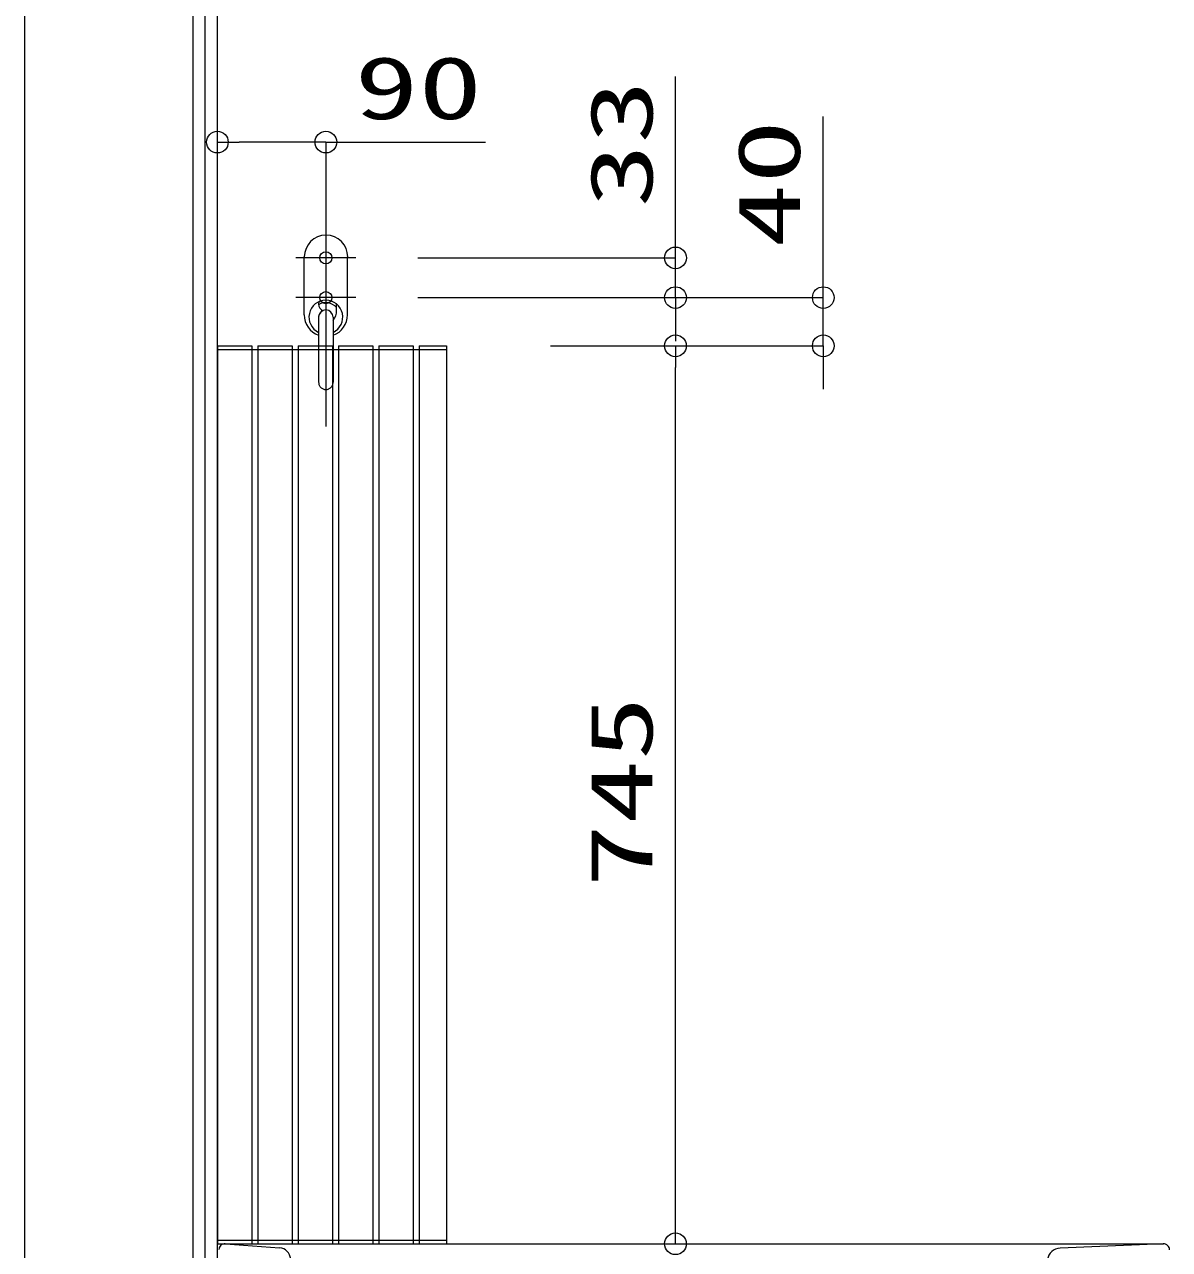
# Model space of a CAD drawing. Units: millimetres on the paper. Extents: x -305 to 305, y -152 to 152.
# Drawn here: x -253.09 to -221.43, y -77.11 to -43.23 of the extents above; entities that cross this region are included whole.
import ezdxf
from ezdxf.enums import TextEntityAlignment as Align

# ---------------------------------------------------------------- set-up
doc = ezdxf.new("R2010")
doc.units = ezdxf.units.MM
doc.linetypes.add('DASHED2', pattern=[3, 2, -1])
doc.linetypes.add('LONG_CHAIN', pattern=[21, 18, -1, 1, -1])
doc.layers.add('0-0_0', color=7, linetype='Continuous', lineweight=9)
doc.layers.add('0-1_VIEW0001', color=7, linetype='DASHED2', lineweight=9)
doc.styles.add('ＭＳ ゴシック', font='')
doc.styles.get('ＭＳ ゴシック').set_extended_font_data('MS Gothic')

# ---------------------------------------------------------------- blocks, each defined once
blk = doc.blocks.new('_ORIGIN')
at = {"layer": '0-0_0'}
blk.add_line((0, 0), (-1, 0), dxfattribs=at)
blk.add_circle((0, 0), 0.5, dxfattribs=at)

msp = doc.modelspace()

# ---------------------------------------------------------------- linework, layer by layer
at = {"layer": '0-0_0'}
for p, q in [((-245.358, -46.486), (-247.158, -46.486)), ((-244.758, -46.486), (-240.344, -46.486)), ((-235.09, -49.087), (-235.09, -48.487)), ((-235.09, -50.787), (-235.09, -49.687)), ((-238.551, -50.787), (-235.09, -50.787)), ((-235.09, -51.387), (-235.09, -51.987)), ((-238.551, -52.12), (-235.091, -52.12)), ((-235.091, -76.354), (-235.091, -52.72)), ((-238.551, -76.954), (-235.091, -76.954))]:
    msp.add_line(p, q, dxfattribs=at)
msp.add_lwpolyline([(-242.218, -49.687), (-235.09, -49.687), (-235.09, -44.673)], dxfattribs=at)
at = {"layer": '0-1_VIEW0001', "linetype": 'Continuous'}
for p, q in [((-253.091, -14.02), (-253.091, -97.42)), ((-231.003, -50.187), (-231.003, -49.587)), ((-231.003, -52.12), (-231.003, -50.787)), ((-238.551, -52.12), (-231.003, -52.12)), ((-231.003, -52.72), (-231.003, -53.32)), ((-247.548, -76.954), (-221.597, -76.954)), ((-247.535, -76.954), (-246.038, -77.066)), ((-221.604, -76.954), (-224.456, -77.074))]:
    msp.add_line(p, q, dxfattribs=at)
at = {"layer": '0-1_VIEW0001', "color": 5, "linetype": 'Continuous'}
for p, q in [((-248.425, -89.887), (-248.425, -24.687)), ((-248.091, -91.22), (-248.091, -25.187)), ((-247.758, -91.22), (-247.758, -25.187))]:
    msp.add_line(p, q, dxfattribs=at)
at = {"layer": '0-1_VIEW0001', "color": 2, "linetype": 'LONG_CHAIN'}
for p, q in [((-244.758, -46.487), (-244.758, -54.354)), ((-243.925, -49.687), (-245.591, -49.687)), ((-243.925, -50.787), (-245.591, -50.787))]:
    msp.add_line(p, q, dxfattribs=at)
at = {"layer": '0-1_VIEW0001', "linetype": 'LONG_CHAIN'}
for p, q in [((-244.758, -49.02), (-244.758, -50.354)), ((-244.091, -49.687), (-245.425, -49.687)), ((-244.758, -50.12), (-244.758, -51.454)), ((-244.091, -50.787), (-245.425, -50.787))]:
    msp.add_line(p, q, dxfattribs=at)
at = {"layer": '0-1_VIEW0001', "color": 2, "linetype": 'Continuous'}
for p, q in [((-245.358, -51.26), (-245.358, -49.66)), ((-244.158, -51.26), (-244.158, -49.66)), ((-244.461, -51.144), (-244.461, -50.967)), ((-244.958, -51.327), (-244.958, -52.12)), ((-244.558, -51.327), (-244.558, -52.12))]:
    msp.add_line(p, q, dxfattribs=at)
at = {"layer": '0-1_VIEW0001', "color": 6, "linetype": 'Continuous'}
for p, q in [((-247.758, -52.12), (-247.758, -76.954)), ((-247.758, -52.12), (-246.808, -52.12)), ((-247.758, -52.12), (-246.808, -52.12)), ((-246.808, -52.12), (-246.808, -76.954)), ((-246.641, -52.12), (-246.641, -76.954)), ((-246.641, -52.12), (-245.691, -52.12)), ((-245.691, -52.12), (-245.691, -76.954)), ((-245.525, -52.12), (-245.525, -76.954)), ((-245.525, -52.12), (-244.575, -52.12)), ((-244.575, -52.12), (-244.575, -76.954)), ((-244.408, -52.12), (-244.408, -76.954)), ((-244.408, -52.12), (-243.458, -52.12)), ((-243.458, -52.12), (-243.458, -76.954)), ((-243.291, -52.12), (-243.291, -76.954)), ((-243.291, -52.12), (-242.341, -52.12)), ((-242.341, -52.12), (-242.341, -76.954)), ((-242.175, -52.12), (-242.175, -76.954)), ((-242.175, -52.12), (-241.425, -52.12)), ((-241.425, -52.12), (-241.425, -76.954)), ((-247.758, -52.22), (-241.425, -52.22)), ((-247.758, -76.854), (-241.425, -76.854)), ((-247.758, -76.954), (-246.808, -76.954)), ((-246.641, -76.954), (-245.691, -76.954)), ((-245.525, -76.954), (-244.575, -76.954)), ((-244.408, -76.954), (-243.458, -76.954)), ((-243.291, -76.954), (-242.341, -76.954)), ((-242.175, -76.954), (-241.425, -76.954))]:
    msp.add_line(p, q, dxfattribs=at)
at = {"layer": '0-1_VIEW0001', "color": 2}
for p, q in [((-244.958, -52.12), (-244.958, -53.127)), ((-244.558, -52.12), (-244.558, -53.127))]:
    msp.add_line(p, q, dxfattribs=at)
at = {"layer": '0-1_VIEW0001', "linetype": 'Continuous'}
msp.add_lwpolyline([(-242.218, -50.787), (-231.003, -50.787), (-231.003, -45.773)], dxfattribs=at)
for centre in [(-244.758, -49.687), (-244.758, -50.787)]:
    msp.add_circle(centre, 0.167, dxfattribs=at)
at = {"layer": '0-1_VIEW0001', "color": 2, "linetype": 'Continuous'}
for centre, radius, start, end in [((-244.754, -49.66), 0.6, 0, 180), ((-244.758, -51.327), 0.467, 295.377, 244.6231), ((-244.758, -50.96), 0.203, 163.6446, 233.9811), ((-244.758, -51.327), 0.4, 42.1264, 120.3629), ((-244.758, -51.327), 0.2, 0, 180), ((-244.891, -51.144), 0.0233, 306.0188, 53.9811), ((-244.891, -51.144), 0.43, 320.8226, 0), ((-244.758, -51.26), 0.6, 180, 250.5288), ((-244.758, -51.327), 0.203, 126.0189, 190.3889), ((-244.758, -51.26), 0.6, 289.4712, 0)]:
    msp.add_arc(centre, radius, start, end, dxfattribs=at)
at = {"layer": '0-1_VIEW0001', "color": 2}
msp.add_arc((-244.758, -53.127), 0.2, 180, 0, dxfattribs=at)
at = {"layer": '0-1_VIEW0001', "linetype": 'Continuous'}
for centre, radius, start, end in [((-247.548, -77.12), 0.167, 86.7931, 177), ((-246.063, -77.398), 0.333, 4.2, 85.7239), ((-224.441, -77.44), 0.367, 92.4182, 171.3784), ((-221.597, -77.12), 0.167, 1, 91.4971)]:
    msp.add_arc(centre, radius, start, end, dxfattribs=at)

# ---------------------------------------------------------------- block references
at = {"layer": '0-0_0', "xscale": 0.6, "yscale": 0.6}
for p, rotation in [((-247.758, -46.486), 180), ((-235.09, -49.687), 270), ((-235.09, -50.787), 90), ((-235.091, -52.12), 90), ((-235.091, -76.954), 270)]:
    msp.add_blockref('_ORIGIN', p, dxfattribs=dict(at, rotation=rotation))
msp.add_blockref('_ORIGIN', (-244.758, -46.486), dxfattribs=at)
at = {"layer": '0-1_VIEW0001', "xscale": 0.6, "yscale": 0.6}
for p, rotation in [((-231.003, -50.787), 270), ((-231.003, -52.12), 90)]:
    msp.add_blockref('_ORIGIN', p, dxfattribs=dict(at, rotation=rotation))

# ---------------------------------------------------------------- texts
at = {"layer": '0-0_0', "style": 'ＭＳ ゴシック', "width": 1.5}
msp.add_text('90', height=1.73, dxfattribs=at).set_placement((-243.965, -46.369), align=Align.BOTTOM_LEFT)
for s, p in [('33', (-235.207, -48.294)), ('745', (-235.208, -67.107))]:
    msp.add_text(s, height=1.73, rotation=90, dxfattribs=at).set_placement(p, align=Align.BOTTOM_LEFT)
at = {"layer": '0-1_VIEW0001', "style": 'ＭＳ ゴシック', "width": 1.5}
msp.add_text('40', height=1.73, rotation=90, dxfattribs=at).set_placement((-231.128, -49.404), align=Align.BOTTOM_LEFT)

doc.saveas('drawing.dxf')
